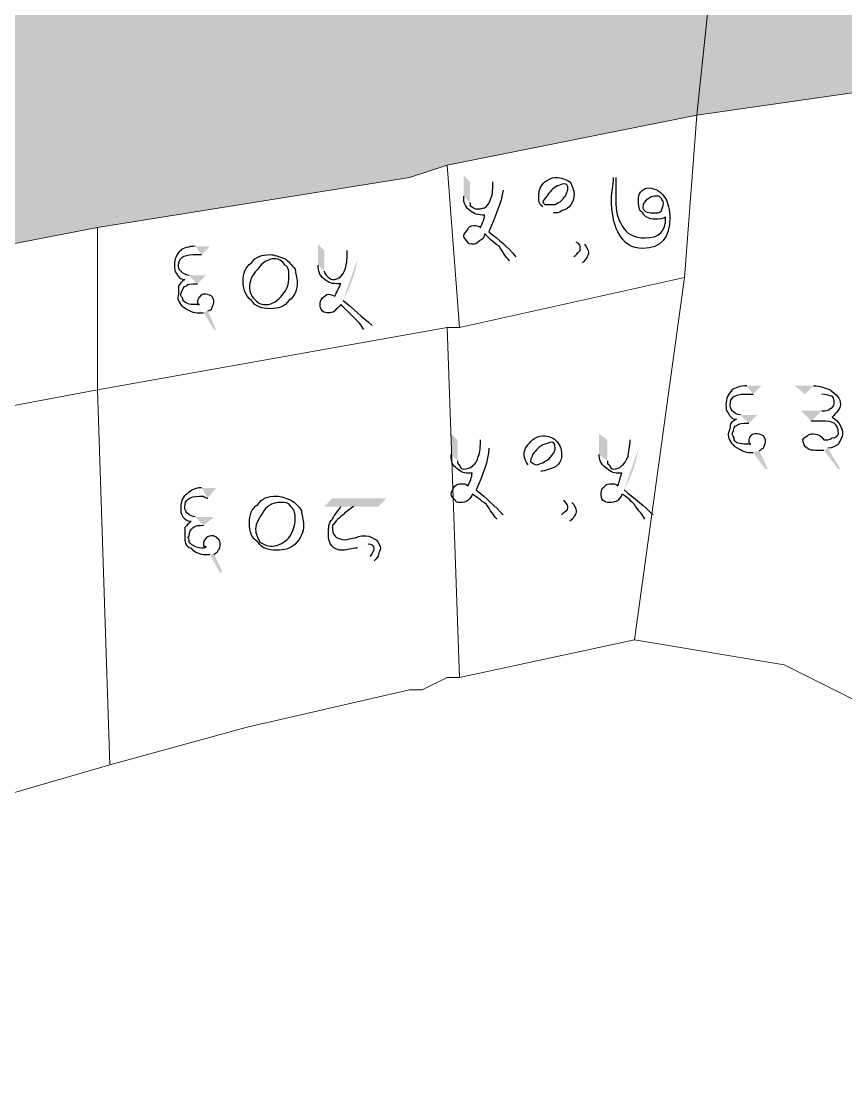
# Model space of a CAD drawing. Header units: metres. Extents: x 345912 to 349030, y 3061206 to 3061792.
# Drawn here: x 346821.61 to 346841.73, y 3061343.09 to 3061369.12 of the extents above; entities that cross this region are included whole.
import ezdxf

# ---------------------------------------------------------------- set-up
doc = ezdxf.new("R2010")
doc.units = ezdxf.units.M
doc.header["$MEASUREMENT"] = 0
doc.layers.add('PDF4_Geometry', color=7, linetype='Continuous')
doc.layers.add('PDF4_Solid Fills', color=7, linetype='Continuous')

msp = doc.modelspace()

# ---------------------------------------------------------------- hatches: boundary and pattern name
at = {"layer": 'PDF4_Solid Fills', "true_color": 0xc3c3c3, "transparency": 33554531}
h = msp.add_hatch(color=9, dxfattribs=at)
h.paths.add_polyline_path([(346861.86867, 3061355.56042), (346855.77267, 3061355.25562), (346854.85827, 3061364.39962), (346853.94387, 3061369.58122), (346859.73507, 3061370.80042), (346860.03987, 3061370.80042), (346860.95427, 3061365.61882), (346861.25907, 3061361.65642)], flags=0)
h.paths.add_polyline_path([(346864.00227, 3061332.39562), (346857.60147, 3061332.09083), (346856.68707, 3061342.14922), (346863.08787, 3061342.14922)], flags=0)
h.paths.add_polyline_path([(346838.09427, 3061366.83802), (346831.99827, 3061365.61882), (346831.08387, 3061365.31402), (346823.46387, 3061364.09482), (346814.01507, 3061362.26602), (346813.71028, 3061362.26602), (346791.45988, 3061357.99882), (346792.37427, 3061364.09482), (346811.27187, 3061367.75243), (346820.72067, 3061369.27642), (346829.55987, 3061371.10522), (346838.70387, 3061372.62922)], flags=0)
h.paths.add_polyline_path([(346867.65987, 3061372.32442), (346864.30707, 3061371.71482), (346864.30707, 3061372.01962), (346864.00227, 3061374.76282), (346867.35507, 3061375.37243)], flags=0)
h.paths.add_polyline_path([(346853.94387, 3061369.58122), (346845.71427, 3061368.05722), (346845.40947, 3061368.05722), (346845.10467, 3061368.05722), (346844.49507, 3061367.75243), (346838.09427, 3061366.83802), (346838.70387, 3061372.62922), (346849.06707, 3061374.76282), (346849.37187, 3061374.76282), (346849.67667, 3061375.06762), (346849.98147, 3061375.06762), (346850.28627, 3061375.06762), (346852.72467, 3061375.67722)], flags=0)
h.paths.add_polyline_path([(346859.73507, 3061370.80042), (346853.94387, 3061369.58122), (346852.72467, 3061375.67722), (346856.99187, 3061376.59162), (346858.82067, 3061376.89642), (346859.43027, 3061371.10522)], flags=0)
h.paths.add_polyline_path([(346864.00227, 3061374.76282), (346864.30707, 3061372.01962), (346864.30707, 3061371.71482), (346859.73507, 3061370.80042), (346859.43027, 3061371.10522), (346858.82067, 3061376.89642), (346860.95427, 3061377.20123), (346863.69747, 3061377.50603), (346863.69747, 3061376.89642)], flags=0)
h.paths.add_polyline_path([(346867.35507, 3061375.37243), (346864.00227, 3061374.76282), (346863.69747, 3061376.89642), (346863.69747, 3061377.50603), (346867.05027, 3061378.11562)], flags=0)
h.paths.add_polyline_path([(346956.05188, 3061317.15562), (346955.13748, 3061318.37482), (346952.39427, 3061320.81322), (346949.95587, 3061321.11802), (346943.85987, 3061323.25162), (346934.71587, 3061325.99482), (346928.01028, 3061327.51882), (346922.82867, 3061327.51882), (346919.78067, 3061327.21402), (346917.64707, 3061326.29962), (346909.41747, 3061322.03243), (346903.32147, 3061317.76522), (346901.18787, 3061317.15562), (346787.49747, 3061317.15562), (346787.19267, 3061318.37482), (346787.19267, 3061320.50842), (346788.10707, 3061333.91962), (346788.41187, 3061335.74842), (346788.41187, 3061342.14922), (346788.71668, 3061350.37882), (346789.63107, 3061357.08442), (346790.54547, 3061360.74202), (346790.54547, 3061366.22842), (346791.45988, 3061369.58122), (346794.50787, 3061379.03002), (346793.89827, 3061382.07802), (346793.59348, 3061382.99243), (346790.54547, 3061391.83162), (346787.19267, 3061402.80443), (346782.92547, 3061416.52042), (346782.92547, 3061419.87322), (346782.92547, 3061427.18843), (346780.18227, 3061437.55162), (346778.04867, 3061448.82923), (346775.30547, 3061457.36363), (346773.78147, 3061460.41162), (346770.73347, 3061464.06923), (346767.07587, 3061467.72682), (346763.11347, 3061473.51802), (346756.40787, 3061482.66203), (346754.88388, 3061486.31962), (346748.78787, 3061488.45322), (346744.82547, 3061489.36763), (346745.73987, 3061490.58682), (346754.57907, 3061487.84363), (346755.18867, 3061488.75802), (346754.57907, 3061494.24442), (346751.22627, 3061506.13162), (346747.56867, 3061512.83722), (346749.39748, 3061514.05643), (346753.35987, 3061506.43643), (346754.57907, 3061501.86442), (346756.71267, 3061492.72042), (346757.32227, 3061484.79563), (346760.37028, 3061481.13802), (346761.89427, 3061478.39483), (346767.07587, 3061470.77483), (346772.56227, 3061464.37402), (346775.00067, 3061461.02123), (346778.04867, 3061454.62042), (346780.18227, 3061447.00042), (346780.79187, 3061442.42843), (346784.44948, 3061428.10282), (346785.05907, 3061419.87322), (346785.36387, 3061417.13002), (346789.93587, 3061400.67083), (346795.11747, 3061386.04042), (346796.03187, 3061382.07802), (346795.42227, 3061375.67722), (346792.67907, 3061367.14282), (346792.37427, 3061364.09482), (346791.45988, 3061357.99882), (346791.15507, 3061353.73162), (346790.24067, 3061345.19722), (346789.93587, 3061333.61482), (346789.93587, 3061332.70042), (346789.63107, 3061331.48123), (346789.32628, 3061325.69002), (346789.02147, 3061321.42283), (346789.32628, 3061318.98443), (346789.63107, 3061317.15562), (346895.09187, 3061317.15562), (346896.00627, 3061317.46042), (346900.57827, 3061318.67962), (346905.45507, 3061320.81322), (346908.80787, 3061323.25162), (346916.12308, 3061327.21402), (346916.73267, 3061327.51882), (346917.64707, 3061327.82362), (346920.69507, 3061328.73802), (346927.70547, 3061328.73802), (346936.23988, 3061326.90923), (346946.29828, 3061324.16603), (346948.12707, 3061323.25162), (346949.04147, 3061322.94682), (346955.13748, 3061320.50842), (346957.57587, 3061318.37482), (346957.88067, 3061318.07002), (346958.49028, 3061317.15562)], flags=0)
h.paths.add_polyline_path([(346863.08787, 3061342.14922), (346856.68707, 3061342.14922), (346855.77267, 3061355.25562), (346861.86867, 3061355.56042), (346862.17347, 3061353.73162), (346862.78307, 3061343.97802)], flags=0)
h = msp.add_hatch(color=9, dxfattribs=at)
h.paths.add_polyline_path([(346861.86867, 3061355.56042), (346855.77267, 3061355.25562), (346854.85827, 3061364.39962), (346853.94387, 3061369.58122), (346859.73507, 3061370.80042), (346860.03987, 3061370.80042), (346860.95427, 3061365.61882), (346861.25907, 3061361.65642)], flags=0)
h.paths.add_polyline_path([(346864.00227, 3061332.39562), (346857.60147, 3061332.09083), (346856.68707, 3061342.14922), (346863.08787, 3061342.14922)], flags=0)
h.paths.add_polyline_path([(346838.09427, 3061366.83802), (346831.99827, 3061365.61882), (346831.08387, 3061365.31402), (346823.46387, 3061364.09482), (346814.01507, 3061362.26602), (346813.71028, 3061362.26602), (346791.45988, 3061357.99882), (346792.37427, 3061364.09482), (346811.27187, 3061367.75243), (346820.72067, 3061369.27642), (346829.55987, 3061371.10522), (346838.70387, 3061372.62922)], flags=0)
h.paths.add_polyline_path([(346867.65987, 3061372.32442), (346864.30707, 3061371.71482), (346864.30707, 3061372.01962), (346864.00227, 3061374.76282), (346867.35507, 3061375.37243)], flags=0)
h.paths.add_polyline_path([(346853.94387, 3061369.58122), (346845.71427, 3061368.05722), (346845.40947, 3061368.05722), (346845.10467, 3061368.05722), (346844.49507, 3061367.75243), (346838.09427, 3061366.83802), (346838.70387, 3061372.62922), (346849.06707, 3061374.76282), (346849.37187, 3061374.76282), (346849.67667, 3061375.06762), (346849.98147, 3061375.06762), (346850.28627, 3061375.06762), (346852.72467, 3061375.67722)], flags=0)
h.paths.add_polyline_path([(346859.73507, 3061370.80042), (346853.94387, 3061369.58122), (346852.72467, 3061375.67722), (346856.99187, 3061376.59162), (346858.82067, 3061376.89642), (346859.43027, 3061371.10522)], flags=0)
h.paths.add_polyline_path([(346864.00227, 3061374.76282), (346864.30707, 3061372.01962), (346864.30707, 3061371.71482), (346859.73507, 3061370.80042), (346859.43027, 3061371.10522), (346858.82067, 3061376.89642), (346860.95427, 3061377.20123), (346863.69747, 3061377.50603), (346863.69747, 3061376.89642)], flags=0)
h.paths.add_polyline_path([(346867.35507, 3061375.37243), (346864.00227, 3061374.76282), (346863.69747, 3061376.89642), (346863.69747, 3061377.50603), (346867.05027, 3061378.11562)], flags=0)
h.paths.add_polyline_path([(346956.05188, 3061317.15562), (346955.13748, 3061318.37482), (346952.39427, 3061320.81322), (346949.95587, 3061321.11802), (346943.85987, 3061323.25162), (346934.71587, 3061325.99482), (346928.01028, 3061327.51882), (346922.82867, 3061327.51882), (346919.78067, 3061327.21402), (346917.64707, 3061326.29962), (346909.41747, 3061322.03243), (346903.32147, 3061317.76522), (346901.18787, 3061317.15562), (346787.49747, 3061317.15562), (346787.19267, 3061318.37482), (346787.19267, 3061320.50842), (346788.10707, 3061333.91962), (346788.41187, 3061335.74842), (346788.41187, 3061342.14922), (346788.71668, 3061350.37882), (346789.63107, 3061357.08442), (346790.54547, 3061360.74202), (346790.54547, 3061366.22842), (346791.45988, 3061369.58122), (346794.50787, 3061379.03002), (346793.89827, 3061382.07802), (346793.59348, 3061382.99243), (346790.54547, 3061391.83162), (346787.19267, 3061402.80443), (346782.92547, 3061416.52042), (346782.92547, 3061419.87322), (346782.92547, 3061427.18843), (346780.18227, 3061437.55162), (346778.04867, 3061448.82923), (346775.30547, 3061457.36363), (346773.78147, 3061460.41162), (346770.73347, 3061464.06923), (346767.07587, 3061467.72682), (346763.11347, 3061473.51802), (346756.40787, 3061482.66203), (346754.88388, 3061486.31962), (346748.78787, 3061488.45322), (346744.82547, 3061489.36763), (346745.73987, 3061490.58682), (346754.57907, 3061487.84363), (346755.18867, 3061488.75802), (346754.57907, 3061494.24442), (346751.22627, 3061506.13162), (346747.56867, 3061512.83722), (346749.39748, 3061514.05643), (346753.35987, 3061506.43643), (346754.57907, 3061501.86442), (346756.71267, 3061492.72042), (346757.32227, 3061484.79563), (346760.37028, 3061481.13802), (346761.89427, 3061478.39483), (346767.07587, 3061470.77483), (346772.56227, 3061464.37402), (346775.00067, 3061461.02123), (346778.04867, 3061454.62042), (346780.18227, 3061447.00042), (346780.79187, 3061442.42843), (346784.44948, 3061428.10282), (346785.05907, 3061419.87322), (346785.36387, 3061417.13002), (346789.93587, 3061400.67083), (346795.11747, 3061386.04042), (346796.03187, 3061382.07802), (346795.42227, 3061375.67722), (346792.67907, 3061367.14282), (346792.37427, 3061364.09482), (346791.45988, 3061357.99882), (346791.15507, 3061353.73162), (346790.24067, 3061345.19722), (346789.93587, 3061333.61482), (346789.93587, 3061332.70042), (346789.63107, 3061331.48123), (346789.32628, 3061325.69002), (346789.02147, 3061321.42283), (346789.32628, 3061318.98443), (346789.63107, 3061317.15562), (346895.09187, 3061317.15562), (346896.00627, 3061317.46042), (346900.57827, 3061318.67962), (346905.45507, 3061320.81322), (346908.80787, 3061323.25162), (346916.12308, 3061327.21402), (346916.73267, 3061327.51882), (346917.64707, 3061327.82362), (346920.69507, 3061328.73802), (346927.70547, 3061328.73802), (346936.23988, 3061326.90923), (346946.29828, 3061324.16603), (346948.12707, 3061323.25162), (346949.04147, 3061322.94682), (346955.13748, 3061320.50842), (346957.57587, 3061318.37482), (346957.88067, 3061318.07002), (346958.49028, 3061317.15562)], flags=0)
h.paths.add_polyline_path([(346863.08787, 3061342.14922), (346856.68707, 3061342.14922), (346855.77267, 3061355.25562), (346861.86867, 3061355.56042), (346862.17347, 3061353.73162), (346862.78307, 3061343.97802)], flags=0)
at = {"layer": 'PDF4_Solid Fills', "transparency": 33554559}
h = msp.add_hatch(color=256, dxfattribs=at)
h.paths.add_polyline_path([(346833.11587, 3061365.21243), (346833.36987, 3061365.00923)], flags=0)
h.paths.add_polyline_path([(346833.67467, 3061363.38363), (346833.52227, 3061363.28203)], flags=0)
h.paths.add_polyline_path([(346832.40467, 3061364.85683), (346832.40467, 3061365.36483), (346832.55707, 3061365.21243), (346832.55707, 3061364.70443)], flags=0)
h.paths.add_polyline_path([(346834.58907, 3061364.45043), (346835.35107, 3061363.68843)], flags=0)
h.paths.add_polyline_path([(346835.30027, 3061363.23123), (346835.09707, 3061363.38363)], flags=0)
h.paths.add_polyline_path([(346835.14787, 3061363.73923), (346834.33507, 3061364.60283)], flags=0)
h.paths.add_polyline_path([(346836.06227, 3061365.31403), (346836.11307, 3061365.31403)], flags=0)
h.paths.add_polyline_path([(346837.33227, 3061364.34883), (346837.33227, 3061364.34883)], flags=0)
h = msp.add_hatch(color=256, dxfattribs=at)
h.paths.add_polyline_path([(346826.00388, 3061363.43444), (346826.20708, 3061363.63764), (346825.85148, 3061363.63764)], flags=0)
h.paths.add_polyline_path([(346826.05468, 3061362.01204), (346826.30868, 3061361.60564), (346826.35948, 3061361.60564), (346826.15628, 3061362.06284)], flags=0)
h.paths.add_polyline_path([(346825.90228, 3061362.72324), (346826.10548, 3061362.92644), (346825.69908, 3061362.92644)], flags=0)
h.paths.add_polyline_path([(346829.55988, 3061363.53604), (346829.81388, 3061363.33284)], flags=0)
h.paths.add_polyline_path([(346829.45828, 3061362.31684, 0.08894398), (346829.81388, 3061363.33284)], flags=0)
h.paths.add_polyline_path([(346830.16948, 3061361.70724), (346829.96628, 3061361.60564)], flags=0)
h.paths.add_polyline_path([(346828.84868, 3061363.18044), (346828.84868, 3061363.68844), (346829.00108, 3061363.53604), (346829.00108, 3061363.02804)], flags=0)
h = msp.add_hatch(color=256, dxfattribs=at)
h.paths.add_polyline_path([(346839.46587, 3061360.03083), (346839.66907, 3061360.23403), (346839.31347, 3061360.23403)], flags=0)
h.paths.add_polyline_path([(346839.46587, 3061358.60843), (346839.77067, 3061358.20203), (346839.82147, 3061358.20203), (346839.61827, 3061358.65923)], flags=0)
h.paths.add_polyline_path([(346839.36427, 3061359.31963), (346839.56747, 3061359.52283), (346839.16107, 3061359.52283)], flags=0)
h.paths.add_polyline_path([(346840.73587, 3061360.03083), (346840.48187, 3061360.23403), (346840.93907, 3061360.23403)], flags=0)
h.paths.add_polyline_path([(346841.29467, 3061358.71003), (346841.59947, 3061358.20203), (346841.54867, 3061358.20203), (346841.19307, 3061358.65923)], flags=0)
h.paths.add_polyline_path([(346840.88827, 3061359.37043), (346840.63427, 3061359.62443), (346841.14227, 3061359.62443)], flags=0)
h.paths.add_polyline_path([(346843.02187, 3061360.13243), (346843.27587, 3061359.92923)], flags=0)
h.paths.add_polyline_path([(346842.92027, 3061358.91323, 0.08894398), (346843.27587, 3061359.92923)], flags=0)
h.paths.add_polyline_path([(346843.58067, 3061358.30363), (346843.42827, 3061358.20203)], flags=0)
h.paths.add_polyline_path([(346842.31067, 3061359.77683), (346842.31067, 3061360.28483), (346842.46307, 3061360.13243), (346842.46307, 3061359.62443)], flags=0)
h = msp.add_hatch(color=256, dxfattribs=at)
h.paths.add_polyline_path([(346832.81108, 3061358.91322), (346833.01428, 3061358.71002)], flags=0)
h.paths.add_polyline_path([(346833.36988, 3061357.08442), (346833.21748, 3061356.98282)], flags=0)
h.paths.add_polyline_path([(346832.09988, 3061358.55762), (346832.09988, 3061359.06562), (346832.25228, 3061358.91322), (346832.25228, 3061358.40522)], flags=0)
h.paths.add_polyline_path([(346834.28428, 3061358.15122), (346835.04628, 3061357.38922)], flags=0)
h.paths.add_polyline_path([(346834.99548, 3061356.93202), (346834.79228, 3061357.08442)], flags=0)
h.paths.add_polyline_path([(346834.84308, 3061357.44002), (346833.97948, 3061358.30362)], flags=0)
h.paths.add_polyline_path([(346836.46868, 3061358.91322), (346836.67188, 3061358.71002)], flags=0)
h.paths.add_polyline_path([(346836.31628, 3061357.69402, 0.08894398), (346836.67188, 3061358.71002)], flags=0)
h.paths.add_polyline_path([(346837.02748, 3061357.08442), (346836.82428, 3061356.98282)], flags=0)
h.paths.add_polyline_path([(346835.70668, 3061358.55762), (346835.70668, 3061359.06562), (346835.90988, 3061358.91322), (346835.90988, 3061358.40522)], flags=0)
h = msp.add_hatch(color=256, dxfattribs=at)
h.paths.add_polyline_path([(346826.15628, 3061357.49083), (346826.35948, 3061357.74483), (346826.00388, 3061357.74483)], flags=0)
h.paths.add_polyline_path([(346826.20708, 3061356.11923), (346826.46108, 3061355.66203), (346826.51188, 3061355.71283), (346826.30868, 3061356.11923)], flags=0)
h.paths.add_polyline_path([(346826.05468, 3061356.83043), (346826.30868, 3061357.03363), (346825.85148, 3061357.03363)], flags=0)
h.paths.add_polyline_path([(346829.40748, 3061357.28763), (346829.00108, 3061357.28763), (346829.20428, 3061357.49083), (346830.52508, 3061357.49083), (346830.32188, 3061357.28763), (346829.71228, 3061357.28763)], flags=0)
h.paths.add_polyline_path([(346830.22028, 3061355.96683), (346830.11868, 3061356.06843)], flags=0)
h.paths.add_polyline_path([(346829.81388, 3061356.27163, 0.0320526), (346830.06788, 3061356.37323)], flags=0)

# ---------------------------------------------------------------- linework, layer by layer
at = {"layer": 'PDF4_Geometry', "lineweight": 9}
for points in [[(346853.94387, 3061369.58122), (346845.71427, 3061368.05722), (346845.40947, 3061368.05722), (346845.10467, 3061368.05722), (346844.49507, 3061367.75243), (346838.09427, 3061366.83802), (346838.70387, 3061372.62922), (346849.06707, 3061374.76282), (346849.37187, 3061374.76282), (346849.67667, 3061375.06762), (346849.98147, 3061375.06762), (346850.28627, 3061375.06762), (346852.72467, 3061375.67722)], [(346853.94387, 3061369.58122), (346845.71427, 3061368.05722), (346845.40947, 3061368.05722), (346845.10467, 3061368.05722), (346844.49507, 3061367.75243), (346838.09427, 3061366.83802), (346838.70387, 3061372.62922), (346849.06707, 3061374.76282), (346849.37187, 3061374.76282), (346849.67667, 3061375.06762), (346849.98147, 3061375.06762), (346850.28627, 3061375.06762), (346852.72467, 3061375.67722)], [(346838.09427, 3061366.83802), (346831.99827, 3061365.61882), (346831.08387, 3061365.31402), (346823.46387, 3061364.09482), (346814.01507, 3061362.26602), (346813.71028, 3061362.26602), (346791.45988, 3061357.99882), (346792.37427, 3061364.09482), (346811.27187, 3061367.75243), (346820.72067, 3061369.27642), (346829.55987, 3061371.10522), (346838.70387, 3061372.62922)], [(346838.09427, 3061366.83802), (346831.99827, 3061365.61882), (346831.08387, 3061365.31402), (346823.46387, 3061364.09482), (346814.01507, 3061362.26602), (346813.71028, 3061362.26602), (346791.45988, 3061357.99882), (346792.37427, 3061364.09482), (346811.27187, 3061367.75243), (346820.72067, 3061369.27642), (346829.55987, 3061371.10522), (346838.70387, 3061372.62922)], [(346845.40947, 3061349.46444), (346844.49507, 3061349.46444), (346845.10468, 3061350.68363), (346845.10468, 3061350.98844), (346840.22787, 3061353.42683), (346836.57028, 3061354.03643), (346837.78947, 3061362.87564), (346838.09427, 3061366.83803), (346844.49507, 3061367.75243), (346845.10468, 3061368.05724), (346845.40947, 3061355.56042)], [(346845.40947, 3061349.46444), (346844.49507, 3061349.46444), (346845.10468, 3061350.68363), (346845.10468, 3061350.98844), (346840.22787, 3061353.42683), (346836.57028, 3061354.03643), (346837.78947, 3061362.87564), (346838.09427, 3061366.83803), (346844.49507, 3061367.75243), (346845.10468, 3061368.05724), (346845.40947, 3061355.56042)], [(346837.78947, 3061362.87564), (346832.30308, 3061361.65643), (346831.99828, 3061365.61884), (346838.09427, 3061366.83803)], [(346837.78947, 3061362.87564), (346832.30308, 3061361.65643), (346831.99828, 3061365.61884), (346838.09427, 3061366.83803)], [(346832.30308, 3061361.65643), (346831.99828, 3061361.65643), (346823.46388, 3061360.13243), (346823.46388, 3061363.18042), (346823.46388, 3061364.09483), (346831.08388, 3061365.31403), (346831.99828, 3061365.61884)], [(346832.30308, 3061361.65643), (346831.99828, 3061361.65643), (346823.46388, 3061360.13243), (346823.46388, 3061363.18042), (346823.46388, 3061364.09483), (346831.08388, 3061365.31403), (346831.99828, 3061365.61884)], [(346823.46388, 3061363.18042), (346823.46388, 3061360.13243), (346813.71028, 3061358.30363), (346813.71028, 3061362.26602), (346814.01507, 3061362.26602), (346823.46388, 3061364.09483)], [(346823.46388, 3061363.18042), (346823.46388, 3061360.13243), (346813.71028, 3061358.30363), (346813.71028, 3061362.26602), (346814.01507, 3061362.26602), (346823.46388, 3061364.09483)], [(346836.57028, 3061354.03643), (346832.30308, 3061353.12203), (346831.99828, 3061361.65643), (346832.30308, 3061361.65643), (346837.78947, 3061362.87564)], [(346836.57028, 3061354.03643), (346832.30308, 3061353.12203), (346831.99828, 3061361.65643), (346832.30308, 3061361.65643), (346837.78947, 3061362.87564)], [(346832.30308, 3061353.12203), (346831.99828, 3061353.12203), (346831.38867, 3061352.81724), (346831.08388, 3061352.81724), (346827.12147, 3061351.90284), (346823.76867, 3061350.98844), (346823.46388, 3061360.13243), (346831.99828, 3061361.65643)], [(346832.30308, 3061353.12203), (346831.99828, 3061353.12203), (346831.38867, 3061352.81724), (346831.08388, 3061352.81724), (346827.12147, 3061351.90284), (346823.76867, 3061350.98844), (346823.46388, 3061360.13243), (346831.99828, 3061361.65643)], [(346823.76867, 3061350.98844), (346814.31988, 3061348.24523), (346814.01507, 3061348.24523), (346813.71028, 3061358.30363), (346823.46388, 3061360.13243)], [(346823.76867, 3061350.98844), (346814.31988, 3061348.24523), (346814.01507, 3061348.24523), (346813.71028, 3061358.30363), (346823.46388, 3061360.13243)], [(346844.49507, 3061349.46444), (346844.19028, 3061348.55004), (346844.49507, 3061343.97803), (346843.88548, 3061342.45403), (346834.13188, 3061340.93004), (346834.13188, 3061341.23483), (346789.93587, 3061333.61483), (346790.24068, 3061345.19724), (346800.60388, 3061346.11164), (346806.69988, 3061347.02602), (346811.27188, 3061347.63564), (346814.01507, 3061348.24523), (346814.31988, 3061348.24523), (346823.76867, 3061350.98844), (346827.12147, 3061351.90284), (346831.08388, 3061352.81724), (346831.38867, 3061352.81724), (346831.99828, 3061353.12203), (346832.30308, 3061353.12203), (346836.57028, 3061354.03643), (346840.22787, 3061353.42683), (346845.10468, 3061350.98844), (346845.10468, 3061350.68363)], [(346844.49507, 3061349.46444), (346844.19028, 3061348.55004), (346844.49507, 3061343.97803), (346843.88548, 3061342.45403), (346834.13188, 3061340.93004), (346834.13188, 3061341.23483), (346789.93587, 3061333.61483), (346790.24068, 3061345.19724), (346800.60388, 3061346.11164), (346806.69988, 3061347.02602), (346811.27188, 3061347.63564), (346814.01507, 3061348.24523), (346814.31988, 3061348.24523), (346823.76867, 3061350.98844), (346827.12147, 3061351.90284), (346831.08388, 3061352.81724), (346831.38867, 3061352.81724), (346831.99828, 3061353.12203), (346832.30308, 3061353.12203), (346836.57028, 3061354.03643), (346840.22787, 3061353.42683), (346845.10468, 3061350.98844), (346845.10468, 3061350.68363)]]:
    msp.add_lwpolyline(points, close=True, dxfattribs=at)
at = {"layer": 'PDF4_Geometry', "lineweight": 25}
for points in [[(346833.06507, 3061364.80603), (346833.11587, 3061364.90763), (346833.11587, 3061365.06003), (346833.11587, 3061365.21243)], [(346834.23347, 3061364.85683), (346834.23347, 3061365.00923), (346834.28427, 3061365.11083), (346834.38587, 3061365.21243)], [(346834.38587, 3061365.21243), (346834.48747, 3061365.26323), (346834.53827, 3061365.31403), (346834.63987, 3061365.31403)], [(346834.69067, 3061365.11083), (346834.58907, 3061365.06003), (346834.48747, 3061364.95843), (346834.43667, 3061364.85683)], [(346834.63987, 3061365.31403), (346834.79227, 3061365.31403), (346834.89387, 3061365.26323), (346834.99547, 3061365.21243)], [(346834.84307, 3061365.16163), (346834.79227, 3061365.16163), (346834.74147, 3061365.11083), (346834.69067, 3061365.11083)], [(346834.79227, 3061364.75523), (346834.89387, 3061364.85683), (346834.94467, 3061364.95843), (346834.94467, 3061365.06003)], [(346834.94467, 3061365.06003), (346834.94467, 3061365.11083), (346834.94467, 3061365.16163), (346834.84307, 3061365.16163)], [(346834.99547, 3061365.21243), (346835.04627, 3061365.11083), (346835.09707, 3061365.00923), (346835.09707, 3061364.90763)], [(346836.01147, 3061364.80603), (346836.01147, 3061364.95843), (346836.06227, 3061365.11083), (346836.06227, 3061365.31403)], [(346836.11307, 3061365.31403), (346836.11307, 3061365.26323), (346836.11307, 3061365.16163), (346836.11307, 3061365.06003)], [(346836.11307, 3061365.06003), (346836.11307, 3061364.90763), (346836.11307, 3061364.85683), (346836.11307, 3061364.75523)], [(346836.72267, 3061364.95843), (346836.77347, 3061365.00923), (346836.82427, 3061365.06003), (346836.92587, 3061365.06003)], [(346836.92587, 3061365.06003), (346837.07827, 3061365.06003), (346837.23067, 3061364.95843), (346837.33227, 3061364.80603)], [(346832.50627, 3061364.55203), (346832.40467, 3061364.65363), (346832.40467, 3061364.75523), (346832.40467, 3061364.85683)], [(346832.76027, 3061364.55203), (346832.91267, 3061364.55203), (346833.01427, 3061364.60283), (346833.06507, 3061364.80603)], [(346833.36987, 3061365.00923), (346833.31907, 3061364.70443), (346833.16667, 3061364.34883), (346833.01427, 3061363.99323)], [(346834.33507, 3061364.60283), (346834.23347, 3061364.65363), (346834.23347, 3061364.75523), (346834.23347, 3061364.85683)], [(346834.43667, 3061364.85683), (346834.38587, 3061364.80603), (346834.33507, 3061364.75523), (346834.33507, 3061364.70443)], [(346835.09707, 3061364.90763), (346835.09707, 3061364.70443), (346834.99547, 3061364.55203), (346834.79227, 3061364.50123)], [(346836.16387, 3061363.99323), (346836.06227, 3061364.19643), (346836.01147, 3061364.45043), (346836.01147, 3061364.80603)], [(346836.67187, 3061364.75523), (346836.67187, 3061364.85683), (346836.67187, 3061364.90763), (346836.72267, 3061364.95843)], [(346836.92587, 3061364.80603), (346836.82427, 3061364.75523), (346836.77347, 3061364.65363), (346836.77347, 3061364.60283)], [(346837.12907, 3061364.85683), (346837.02747, 3061364.85683), (346836.97667, 3061364.85683), (346836.92587, 3061364.80603)], [(346837.23067, 3061364.80603), (346837.17987, 3061364.85683), (346837.17987, 3061364.85683), (346837.12907, 3061364.85683)], [(346837.28147, 3061364.70443), (346837.28147, 3061364.75523), (346837.23067, 3061364.75523), (346837.23067, 3061364.80603)], [(346837.33227, 3061364.80603), (346837.38307, 3061364.70443), (346837.43387, 3061364.50123), (346837.43387, 3061364.34883)], [(346832.86187, 3061364.39963), (346832.70947, 3061364.39963), (346832.60787, 3061364.45043), (346832.50627, 3061364.55203)], [(346832.55707, 3061364.70443), (346832.55707, 3061364.65363), (346832.55707, 3061364.60283), (346832.60787, 3061364.60283)], [(346832.60787, 3061364.60283), (346832.65867, 3061364.55203), (346832.65867, 3061364.55203), (346832.76027, 3061364.55203)], [(346834.33507, 3061364.70443), (346834.33507, 3061364.70443), (346834.38587, 3061364.65363), (346834.38587, 3061364.65363)], [(346834.38587, 3061364.65363), (346834.38587, 3061364.65363), (346834.43667, 3061364.65363), (346834.48747, 3061364.65363)], [(346834.48747, 3061364.65363), (346834.53827, 3061364.65363), (346834.58907, 3061364.65363), (346834.63987, 3061364.65363)], [(346834.63987, 3061364.65363), (346834.69067, 3061364.70443), (346834.74147, 3061364.70443), (346834.79227, 3061364.75523)], [(346836.11307, 3061364.75523), (346836.11307, 3061364.50123), (346836.16387, 3061364.29803), (346836.26547, 3061364.14563)], [(346836.77347, 3061364.45043), (346836.67187, 3061364.50123), (346836.67187, 3061364.65363), (346836.67187, 3061364.75523)], [(346836.77347, 3061364.60283), (346836.77347, 3061364.50123), (346836.87507, 3061364.45043), (346837.02747, 3061364.45043)], [(346837.23067, 3061364.50123), (346837.23067, 3061364.55203), (346837.28147, 3061364.60283), (346837.28147, 3061364.70443)], [(346832.81107, 3061364.09483), (346832.86187, 3061364.19643), (346832.91267, 3061364.29803), (346832.91267, 3061364.39963)], [(346832.91267, 3061364.39963), (346832.91267, 3061364.39963), (346832.86187, 3061364.39963), (346832.86187, 3061364.39963)], [(346834.79227, 3061364.50123), (346834.74147, 3061364.45043), (346834.63987, 3061364.45043), (346834.58907, 3061364.45043)], [(346837.07827, 3061364.29803), (346836.92587, 3061364.29803), (346836.82427, 3061364.34883), (346836.77347, 3061364.45043)], [(346837.43387, 3061364.34883), (346837.43387, 3061363.84083), (346837.23067, 3061363.58683), (346836.77347, 3061363.58683)], [(346836.82427, 3061363.84083), (346837.17987, 3061363.84083), (346837.33227, 3061363.99323), (346837.33227, 3061364.34883)], [(346837.02747, 3061364.45043), (346837.12907, 3061364.45043), (346837.17987, 3061364.45043), (346837.23067, 3061364.50123)], [(346837.33227, 3061364.34883), (346837.28147, 3061364.29803), (346837.17987, 3061364.29803), (346837.07827, 3061364.29803)], [(346832.40467, 3061363.89163), (346832.40467, 3061363.94243), (346832.45547, 3061363.99323), (346832.50627, 3061364.04403)], [(346832.50627, 3061364.04403), (346832.50627, 3061364.09483), (346832.55707, 3061364.14563), (346832.65867, 3061364.14563)], [(346832.65867, 3061364.14563), (346832.70947, 3061364.14563), (346832.76027, 3061364.14563), (346832.81107, 3061364.09483)], [(346836.26547, 3061364.14563), (346836.36707, 3061363.94243), (346836.57027, 3061363.84083), (346836.82427, 3061363.84083)], [(346832.50627, 3061363.73923), (346832.45547, 3061363.79003), (346832.40467, 3061363.84083), (346832.40467, 3061363.89163)], [(346832.81107, 3061363.79003), (346832.76027, 3061363.73923), (346832.70947, 3061363.68843), (346832.65867, 3061363.68843)], [(346832.91267, 3061363.94243), (346832.91267, 3061363.84083), (346832.86187, 3061363.79003), (346832.81107, 3061363.79003)], [(346833.26827, 3061363.63763), (346833.11587, 3061363.73923), (346833.01427, 3061363.84083), (346832.91267, 3061363.94243)], [(346833.01427, 3061363.99323), (346833.26827, 3061363.79003), (346833.47147, 3061363.63763), (346833.67467, 3061363.38363)], [(346836.77347, 3061363.58683), (346836.51947, 3061363.58683), (346836.31627, 3061363.68843), (346836.16387, 3061363.99323)], [(346825.49588, 3061363.53604), (346825.39428, 3061363.43444), (346825.34348, 3061363.33284), (346825.34348, 3061363.18044)], [(346825.85148, 3061363.63764), (346825.69908, 3061363.63764), (346825.54668, 3061363.58684), (346825.49588, 3061363.53604)], [(346829.50908, 3061363.07884), (346829.55988, 3061363.23124), (346829.55988, 3061363.38364), (346829.55988, 3061363.53604)], [(346832.65867, 3061363.68843), (346832.55707, 3061363.68843), (346832.50627, 3061363.68843), (346832.50627, 3061363.73923)], [(346833.52227, 3061363.28203), (346833.42067, 3061363.38363), (346833.36987, 3061363.48523), (346833.26827, 3061363.63763)], [(346835.24947, 3061363.58683), (346835.24947, 3061363.63763), (346835.24947, 3061363.68843), (346835.14787, 3061363.73923)], [(346835.19867, 3061363.48523), (346835.24947, 3061363.53603), (346835.24947, 3061363.53603), (346835.24947, 3061363.58683)], [(346835.35107, 3061363.68843), (346835.40187, 3061363.63763), (346835.45267, 3061363.53603), (346835.45267, 3061363.48523)], [(346825.44508, 3061363.18044), (346825.44508, 3061363.33284), (346825.54668, 3061363.43444), (346825.80068, 3061363.43444)], [(346825.80068, 3061363.43444), (346825.80068, 3061363.43444), (346825.85148, 3061363.43444), (346825.90228, 3061363.43444)], [(346825.90228, 3061363.43444), (346825.95308, 3061363.43444), (346826.00388, 3061363.43444), (346826.00388, 3061363.43444)], [(346827.22308, 3061363.23124), (346827.32468, 3061363.38364), (346827.47708, 3061363.43444), (346827.68028, 3061363.43444)], [(346827.78188, 3061363.33284), (346827.62948, 3061363.33284), (346827.47708, 3061363.23124), (346827.37548, 3061363.07884)], [(346827.68028, 3061363.43444), (346827.78188, 3061363.43444), (346827.88348, 3061363.38364), (346828.03588, 3061363.33284)], [(346828.03588, 3061363.18044), (346827.98508, 3061363.28204), (346827.88348, 3061363.33284), (346827.78188, 3061363.33284)], [(346828.03588, 3061363.33284), (346828.13748, 3061363.28204), (346828.18828, 3061363.18044), (346828.28988, 3061363.07884)], [(346835.09707, 3061363.38363), (346835.09707, 3061363.38363), (346835.14787, 3061363.43443), (346835.19867, 3061363.48523)], [(346835.45267, 3061363.48523), (346835.45267, 3061363.43443), (346835.40187, 3061363.33283), (346835.30027, 3061363.23123)], [(346825.34348, 3061363.18044), (346825.34348, 3061363.07884), (346825.34348, 3061363.02804), (346825.39428, 3061362.97724)], [(346825.39428, 3061362.97724), (346825.44508, 3061362.87564), (346825.49588, 3061362.82484), (346825.59748, 3061362.82484)], [(346825.49588, 3061363.02804), (346825.44508, 3061363.07884), (346825.44508, 3061363.12964), (346825.44508, 3061363.18044)], [(346825.69908, 3061362.92644), (346825.64828, 3061362.92644), (346825.54668, 3061362.97724), (346825.49588, 3061363.02804)], [(346827.01988, 3061362.77404), (346827.01988, 3061362.97724), (346827.07068, 3061363.12964), (346827.22308, 3061363.23124)], [(346827.37548, 3061363.07884), (346827.22308, 3061362.92644), (346827.17228, 3061362.77404), (346827.17228, 3061362.62164)], [(346828.13748, 3061362.87564), (346828.13748, 3061363.02804), (346828.13748, 3061363.12964), (346828.03588, 3061363.18044)], [(346828.28988, 3061363.07884), (346828.28988, 3061362.97724), (346828.34068, 3061362.87564), (346828.34068, 3061362.77404)], [(346828.95028, 3061362.87564), (346828.89948, 3061362.92644), (346828.84868, 3061363.02804), (346828.84868, 3061363.18044)], [(346829.00108, 3061363.02804), (346829.00108, 3061362.97724), (346829.05188, 3061362.92644), (346829.05188, 3061362.92644)], [(346829.20428, 3061362.82484), (346829.35668, 3061362.82484), (346829.45828, 3061362.92644), (346829.50908, 3061363.07884)], [(346825.59748, 3061362.82484), (346825.49588, 3061362.77404), (346825.49588, 3061362.72324), (346825.44508, 3061362.67244)], [(346825.64828, 3061362.67244), (346825.64828, 3061362.72324), (346825.74988, 3061362.72324), (346825.90228, 3061362.72324)], [(346827.22308, 3061362.31684), (346827.07068, 3061362.41844), (346827.01988, 3061362.62164), (346827.01988, 3061362.77404)], [(346827.98508, 3061362.46924), (346828.08668, 3061362.57084), (346828.13748, 3061362.72324), (346828.13748, 3061362.87564)], [(346828.34068, 3061362.77404), (346828.34068, 3061362.57084), (346828.28988, 3061362.41844), (346828.13748, 3061362.31684)], [(346829.30588, 3061362.72324), (346829.15348, 3061362.72324), (346829.05188, 3061362.77404), (346828.95028, 3061362.87564)], [(346829.05188, 3061362.92644), (346829.10268, 3061362.87564), (346829.15348, 3061362.82484), (346829.20428, 3061362.82484)], [(346829.25508, 3061362.41844), (346829.30588, 3061362.52004), (346829.35668, 3061362.62164), (346829.40748, 3061362.72324)], [(346829.40748, 3061362.72324), (346829.35668, 3061362.72324), (346829.30588, 3061362.72324), (346829.30588, 3061362.72324)], [(346825.44508, 3061362.46924), (346825.39428, 3061362.36764), (346825.44508, 3061362.26604), (346825.54668, 3061362.16444)], [(346825.44508, 3061362.67244), (346825.44508, 3061362.62164), (346825.44508, 3061362.57084), (346825.44508, 3061362.46924)], [(346825.49588, 3061362.46924), (346825.54668, 3061362.57084), (346825.54668, 3061362.67244), (346825.64828, 3061362.67244)], [(346825.54668, 3061362.36764), (346825.49588, 3061362.41844), (346825.49588, 3061362.46924), (346825.49588, 3061362.46924)], [(346826.05468, 3061362.46924), (346826.00388, 3061362.46924), (346825.95308, 3061362.41844), (346825.90228, 3061362.31684)], [(346826.30868, 3061362.26604), (346826.30868, 3061362.41844), (346826.20708, 3061362.46924), (346826.05468, 3061362.46924)], [(346827.17228, 3061362.62164), (346827.17228, 3061362.52004), (346827.22308, 3061362.41844), (346827.27388, 3061362.36764)], [(346827.57868, 3061362.21524), (346827.73108, 3061362.21524), (346827.88348, 3061362.31684), (346827.98508, 3061362.46924)], [(346828.95028, 3061362.36764), (346829.00108, 3061362.41844), (346829.05188, 3061362.46924), (346829.10268, 3061362.46924)], [(346829.10268, 3061362.46924), (346829.15348, 3061362.46924), (346829.25508, 3061362.41844), (346829.25508, 3061362.41844)], [(346825.54668, 3061362.31684), (346825.54668, 3061362.31684), (346825.54668, 3061362.31684), (346825.54668, 3061362.36764)], [(346825.90228, 3061362.21524), (346825.74988, 3061362.21524), (346825.64828, 3061362.21524), (346825.54668, 3061362.31684)], [(346825.90228, 3061362.31684), (346825.90228, 3061362.31684), (346825.90228, 3061362.31684), (346825.90228, 3061362.26604)], [(346825.90228, 3061362.26604), (346825.90228, 3061362.26604), (346825.90228, 3061362.26604), (346825.90228, 3061362.21524)], [(346825.90228, 3061362.21524), (346825.95308, 3061362.21524), (346825.95308, 3061362.21524), (346825.95308, 3061362.21524)], [(346825.95308, 3061362.21524), (346825.90228, 3061362.21524), (346825.90228, 3061362.21524), (346825.90228, 3061362.21524)], [(346826.25788, 3061362.11364), (346826.25788, 3061362.16444), (346826.30868, 3061362.21524), (346826.30868, 3061362.26604)], [(346827.68028, 3061362.11364), (346827.47708, 3061362.11364), (346827.32468, 3061362.16444), (346827.22308, 3061362.31684)], [(346827.27388, 3061362.36764), (346827.37548, 3061362.26604), (346827.42628, 3061362.21524), (346827.57868, 3061362.21524)], [(346828.13748, 3061362.31684), (346828.03588, 3061362.16444), (346827.88348, 3061362.11364), (346827.68028, 3061362.11364)], [(346828.89948, 3061362.21524), (346828.89948, 3061362.26604), (346828.89948, 3061362.31684), (346828.95028, 3061362.36764)], [(346828.95028, 3061362.06284), (346828.89948, 3061362.11364), (346828.89948, 3061362.16444), (346828.89948, 3061362.21524)], [(346829.40748, 3061362.21524), (346829.35668, 3061362.16444), (346829.30588, 3061362.11364), (346829.25508, 3061362.06284)], [(346829.71228, 3061361.91044), (346829.55988, 3061362.06284), (346829.45828, 3061362.16444), (346829.40748, 3061362.21524)], [(346829.45828, 3061362.31684), (346829.71228, 3061362.11364), (346829.91548, 3061361.91044), (346830.16948, 3061361.70724)], [(346825.54668, 3061362.16444), (346825.69908, 3061362.06284), (346825.80068, 3061362.01204), (346825.95308, 3061362.01204)], [(346825.95308, 3061362.01204), (346826.00388, 3061362.01204), (346826.00388, 3061362.01204), (346826.05468, 3061362.01204)], [(346826.15628, 3061362.06284), (346826.20708, 3061362.06284), (346826.25788, 3061362.11364), (346826.25788, 3061362.11364)], [(346829.10268, 3061362.01204), (346829.05188, 3061362.01204), (346829.00108, 3061362.01204), (346828.95028, 3061362.06284)], [(346829.25508, 3061362.06284), (346829.20428, 3061362.01204), (346829.15348, 3061362.01204), (346829.10268, 3061362.01204)], [(346829.96628, 3061361.60564), (346829.91548, 3061361.70724), (346829.81388, 3061361.80884), (346829.71228, 3061361.91044)], [(346838.95787, 3061360.13243), (346838.85627, 3061360.03083), (346838.80547, 3061359.92923), (346838.80547, 3061359.77683)], [(346839.31347, 3061360.23403), (346839.16107, 3061360.23403), (346839.00867, 3061360.18323), (346838.95787, 3061360.13243)], [(346840.93907, 3061360.23403), (346841.09147, 3061360.23403), (346841.24387, 3061360.18323), (346841.34547, 3061360.13243)], [(346841.34547, 3061360.13243), (346841.49787, 3061360.03083), (346841.59947, 3061359.92923), (346841.59947, 3061359.77683)], [(346838.90707, 3061359.77683), (346838.90707, 3061359.92923), (346839.00867, 3061360.03083), (346839.26267, 3061360.03083)], [(346839.26267, 3061360.03083), (346839.26267, 3061360.03083), (346839.31347, 3061360.03083), (346839.36427, 3061360.03083)], [(346839.36427, 3061360.03083), (346839.41507, 3061360.03083), (346839.41507, 3061360.03083), (346839.46587, 3061360.03083)], [(346841.39627, 3061359.98003), (346841.34547, 3061359.98003), (346841.24387, 3061360.03083), (346841.14227, 3061360.03083)], [(346841.44707, 3061359.82763), (346841.44707, 3061359.87843), (346841.44707, 3061359.92923), (346841.39627, 3061359.98003)], [(346838.80547, 3061359.77683), (346838.80547, 3061359.67523), (346838.80547, 3061359.62443), (346838.85627, 3061359.57363)], [(346838.95787, 3061359.62443), (346838.90707, 3061359.67523), (346838.90707, 3061359.72603), (346838.90707, 3061359.77683)], [(346839.16107, 3061359.52283), (346839.05947, 3061359.52283), (346839.00867, 3061359.57363), (346838.95787, 3061359.62443)], [(346841.14227, 3061359.62443), (346841.24387, 3061359.62443), (346841.29467, 3061359.62443), (346841.34547, 3061359.67523)], [(346841.34547, 3061359.67523), (346841.44707, 3061359.72603), (346841.44707, 3061359.77683), (346841.44707, 3061359.82763)], [(346841.59947, 3061359.77683), (346841.59947, 3061359.67523), (346841.49787, 3061359.57363), (346841.39627, 3061359.47203)], [(346838.85627, 3061359.57363), (346838.90707, 3061359.47203), (346838.95787, 3061359.42123), (346839.05947, 3061359.42123)], [(346839.05947, 3061359.42123), (346838.95787, 3061359.37043), (346838.90707, 3061359.31963), (346838.90707, 3061359.26883)], [(346841.04067, 3061359.37043), (346840.98987, 3061359.37043), (346840.93907, 3061359.37043), (346840.88827, 3061359.37043)], [(346841.14227, 3061359.37043), (346841.09147, 3061359.37043), (346841.09147, 3061359.37043), (346841.04067, 3061359.37043)], [(346841.44707, 3061359.31963), (346841.34547, 3061359.37043), (346841.29467, 3061359.37043), (346841.14227, 3061359.37043)], [(346841.39627, 3061359.47203), (346841.54867, 3061359.37043), (346841.65027, 3061359.21803), (346841.65027, 3061359.06563)], [(346838.90707, 3061359.26883), (346838.90707, 3061359.21803), (346838.90707, 3061359.16723), (346838.85627, 3061359.06563)], [(346838.95787, 3061359.06563), (346839.00867, 3061359.16723), (346839.00867, 3061359.26883), (346839.05947, 3061359.26883)], [(346839.05947, 3061359.26883), (346839.11027, 3061359.31963), (346839.21187, 3061359.31963), (346839.36427, 3061359.31963)], [(346841.54867, 3061359.06563), (346841.54867, 3061359.21803), (346841.49787, 3061359.26883), (346841.44707, 3061359.31963)], [(346832.76028, 3061358.50682), (346832.81108, 3061358.60842), (346832.81108, 3061358.76082), (346832.81108, 3061358.91322)], [(346833.87788, 3061358.55762), (346833.87788, 3061358.71002), (346833.97948, 3061358.81162), (346834.08108, 3061358.91322)], [(346834.08108, 3061358.91322), (346834.13188, 3061358.96402), (346834.23348, 3061359.01482), (346834.33508, 3061359.01482)], [(346834.38588, 3061358.81162), (346834.23348, 3061358.76082), (346834.18268, 3061358.65922), (346834.08108, 3061358.55762)], [(346834.33508, 3061359.01482), (346834.48748, 3061359.01482), (346834.58908, 3061358.96402), (346834.63988, 3061358.91322)], [(346834.53828, 3061358.86242), (346834.48748, 3061358.86242), (346834.43668, 3061358.81162), (346834.38588, 3061358.81162)], [(346834.63988, 3061358.71002), (346834.63988, 3061358.81162), (346834.58908, 3061358.86242), (346834.53828, 3061358.86242)], [(346834.63988, 3061358.91322), (346834.74148, 3061358.81162), (346834.79228, 3061358.71002), (346834.79228, 3061358.55762)], [(346836.41788, 3061358.50682), (346836.41788, 3061358.60842), (346836.46868, 3061358.76082), (346836.46868, 3061358.91322)], [(346838.85627, 3061359.06563), (346838.85627, 3061358.96403), (346838.90707, 3061358.86243), (346839.00867, 3061358.76083)], [(346839.00867, 3061358.96403), (346838.95787, 3061359.01483), (346838.95787, 3061359.06563), (346838.95787, 3061359.06563)], [(346839.00867, 3061358.91323), (346839.00867, 3061358.91323), (346839.00867, 3061358.91323), (346839.00867, 3061358.96403)], [(346839.36427, 3061358.81163), (346839.21187, 3061358.81163), (346839.05947, 3061358.81163), (346839.00867, 3061358.91323)], [(346839.51667, 3061359.06563), (346839.46587, 3061359.06563), (346839.36427, 3061359.01483), (346839.36427, 3061358.91323)], [(346839.36427, 3061358.91323), (346839.36427, 3061358.91323), (346839.36427, 3061358.91323), (346839.36427, 3061358.86243)], [(346839.36427, 3061358.86243), (346839.36427, 3061358.81163), (346839.41507, 3061358.81163), (346839.41507, 3061358.81163)], [(346839.41507, 3061358.81163), (346839.36427, 3061358.81163), (346839.36427, 3061358.81163), (346839.36427, 3061358.81163)], [(346839.77067, 3061358.86243), (346839.77067, 3061359.01483), (346839.66907, 3061359.06563), (346839.51667, 3061359.06563)], [(346839.71987, 3061358.71003), (346839.71987, 3061358.76083), (346839.77067, 3061358.81163), (346839.77067, 3061358.86243)], [(346840.68507, 3061358.91323), (346840.68507, 3061358.96403), (346840.73587, 3061358.96403), (346840.78667, 3061359.01483)], [(346840.78667, 3061358.71003), (346840.73587, 3061358.76083), (346840.68507, 3061358.81163), (346840.68507, 3061358.91323)], [(346840.78667, 3061359.01483), (346840.78667, 3061359.01483), (346840.83747, 3061359.06563), (346840.88827, 3061359.06563)], [(346840.88827, 3061359.06563), (346841.04067, 3061359.06563), (346841.14227, 3061359.01483), (346841.19307, 3061358.91323)], [(346841.19307, 3061358.91323), (346841.24387, 3061358.91323), (346841.34547, 3061358.91323), (346841.39627, 3061358.96403)], [(346841.54867, 3061358.81163), (346841.49787, 3061358.76083), (346841.39627, 3061358.71003), (346841.29467, 3061358.71003)], [(346841.39627, 3061358.96403), (346841.49787, 3061358.96403), (346841.54867, 3061359.01483), (346841.54867, 3061359.06563)], [(346841.65027, 3061359.06563), (346841.65027, 3061358.96403), (346841.59947, 3061358.91323), (346841.54867, 3061358.81163)], [(346832.20148, 3061358.25282), (346832.09988, 3061358.30362), (346832.09988, 3061358.45602), (346832.09988, 3061358.55762)], [(346833.01428, 3061358.71002), (346833.01428, 3061358.40522), (346832.86188, 3061358.04962), (346832.70948, 3061357.69402)], [(346833.97948, 3061358.30362), (346833.92868, 3061358.35442), (346833.87788, 3061358.45602), (346833.87788, 3061358.55762)], [(346834.08108, 3061358.55762), (346834.08108, 3061358.50682), (346834.03028, 3061358.45602), (346834.03028, 3061358.40522)], [(346834.48748, 3061358.45602), (346834.58908, 3061358.55762), (346834.63988, 3061358.65922), (346834.63988, 3061358.71002)], [(346834.79228, 3061358.55762), (346834.79228, 3061358.35442), (346834.69068, 3061358.25282), (346834.48748, 3061358.20202)], [(346835.85908, 3061358.25282), (346835.75748, 3061358.30362), (346835.70668, 3061358.45602), (346835.70668, 3061358.55762)], [(346839.00867, 3061358.76083), (346839.16107, 3061358.65923), (346839.26267, 3061358.60843), (346839.41507, 3061358.60843)], [(346839.41507, 3061358.60843), (346839.46587, 3061358.60843), (346839.46587, 3061358.60843), (346839.46587, 3061358.60843)], [(346839.61827, 3061358.65923), (346839.66907, 3061358.65923), (346839.66907, 3061358.71003), (346839.71987, 3061358.71003)], [(346840.98987, 3061358.65923), (346840.93907, 3061358.65923), (346840.83747, 3061358.65923), (346840.78667, 3061358.71003)], [(346841.19307, 3061358.65923), (346841.14227, 3061358.65923), (346841.09147, 3061358.65923), (346840.98987, 3061358.65923)], [(346832.25228, 3061358.40522), (346832.25228, 3061358.35442), (346832.25228, 3061358.30362), (346832.30308, 3061358.30362)], [(346832.30308, 3061358.30362), (346832.30308, 3061358.25282), (346832.35388, 3061358.20202), (346832.40468, 3061358.20202)], [(346832.40468, 3061358.20202), (346832.55708, 3061358.20202), (346832.70948, 3061358.30362), (346832.76028, 3061358.50682)], [(346834.03028, 3061358.40522), (346834.03028, 3061358.40522), (346834.03028, 3061358.35442), (346834.08108, 3061358.35442)], [(346834.08108, 3061358.35442), (346834.08108, 3061358.35442), (346834.13188, 3061358.30362), (346834.18268, 3061358.30362)], [(346834.18268, 3061358.30362), (346834.23348, 3061358.30362), (346834.28428, 3061358.35442), (346834.33508, 3061358.35442)], [(346834.33508, 3061358.35442), (346834.38588, 3061358.40522), (346834.43668, 3061358.40522), (346834.48748, 3061358.45602)], [(346835.90988, 3061358.40522), (346835.90988, 3061358.35442), (346835.90988, 3061358.30362), (346835.96068, 3061358.30362)], [(346835.96068, 3061358.30362), (346835.96068, 3061358.25282), (346836.01148, 3061358.20202), (346836.06228, 3061358.20202)], [(346836.06228, 3061358.20202), (346836.21468, 3061358.20202), (346836.31628, 3061358.30362), (346836.41788, 3061358.50682)], [(346832.50628, 3061358.10042), (346832.40468, 3061358.10042), (346832.30308, 3061358.15122), (346832.20148, 3061358.25282)], [(346832.50628, 3061357.79562), (346832.55708, 3061357.89722), (346832.60788, 3061357.99882), (346832.60788, 3061358.10042)], [(346832.60788, 3061358.10042), (346832.60788, 3061358.10042), (346832.55708, 3061358.10042), (346832.50628, 3061358.10042)], [(346834.48748, 3061358.20202), (346834.38588, 3061358.15122), (346834.33508, 3061358.15122), (346834.28428, 3061358.15122)], [(346836.16388, 3061358.10042), (346836.06228, 3061358.10042), (346835.96068, 3061358.15122), (346835.85908, 3061358.25282)], [(346836.16388, 3061357.79562), (346836.21468, 3061357.89722), (346836.21468, 3061357.99882), (346836.26548, 3061358.10042)], [(346836.26548, 3061358.10042), (346836.21468, 3061358.10042), (346836.21468, 3061358.10042), (346836.16388, 3061358.10042)], [(346832.15068, 3061357.74482), (346832.20148, 3061357.79562), (346832.25228, 3061357.84642), (346832.30308, 3061357.84642)], [(346832.30308, 3061357.84642), (346832.40468, 3061357.84642), (346832.45548, 3061357.84642), (346832.50628, 3061357.79562)], [(346835.80828, 3061357.74482), (346835.85908, 3061357.79562), (346835.90988, 3061357.84642), (346835.96068, 3061357.84642)], [(346835.96068, 3061357.84642), (346836.06228, 3061357.84642), (346836.11308, 3061357.84642), (346836.16388, 3061357.79562)], [(346825.64828, 3061357.59243), (346825.54668, 3061357.54163), (346825.49588, 3061357.38923), (346825.49588, 3061357.28763)], [(346825.59748, 3061357.28763), (346825.59748, 3061357.44003), (346825.69908, 3061357.54163), (346825.95308, 3061357.54163)], [(346826.00388, 3061357.74483), (346825.85148, 3061357.74483), (346825.74988, 3061357.69403), (346825.64828, 3061357.59243)], [(346825.95308, 3061357.54163), (346825.95308, 3061357.54163), (346826.00388, 3061357.54163), (346826.05468, 3061357.54163)], [(346826.05468, 3061357.54163), (346826.10548, 3061357.49083), (346826.15628, 3061357.49083), (346826.15628, 3061357.49083)], [(346827.37548, 3061357.33843), (346827.47708, 3061357.49083), (346827.62948, 3061357.54163), (346827.83268, 3061357.54163)], [(346827.83268, 3061357.54163), (346827.93428, 3061357.54163), (346828.08668, 3061357.49083), (346828.18828, 3061357.44003)], [(346832.09988, 3061357.59242), (346832.09988, 3061357.64322), (346832.15068, 3061357.69402), (346832.15068, 3061357.74482)], [(346832.20148, 3061357.44002), (346832.15068, 3061357.49082), (346832.09988, 3061357.54162), (346832.09988, 3061357.59242)], [(346832.60788, 3061357.59242), (346832.60788, 3061357.54162), (346832.55708, 3061357.49082), (346832.50628, 3061357.44002)], [(346832.96348, 3061357.33842), (346832.81108, 3061357.44002), (346832.70948, 3061357.54162), (346832.60788, 3061357.59242)], [(346832.70948, 3061357.69402), (346832.96348, 3061357.49082), (346833.16668, 3061357.28762), (346833.36988, 3061357.08442)], [(346835.75748, 3061357.59242), (346835.75748, 3061357.64322), (346835.75748, 3061357.69402), (346835.80828, 3061357.74482)], [(346835.80828, 3061357.44002), (346835.75748, 3061357.49082), (346835.75748, 3061357.54162), (346835.75748, 3061357.59242)], [(346836.26548, 3061357.59242), (346836.26548, 3061357.54162), (346836.21468, 3061357.49082), (346836.16388, 3061357.44002)], [(346836.57028, 3061357.33842), (346836.46868, 3061357.44002), (346836.36708, 3061357.54162), (346836.26548, 3061357.59242)], [(346836.31628, 3061357.69402), (346836.57028, 3061357.49082), (346836.82428, 3061357.28762), (346837.02748, 3061357.08442)], [(346825.49588, 3061357.28763), (346825.49588, 3061357.18603), (346825.49588, 3061357.13523), (346825.54668, 3061357.03363)], [(346825.64828, 3061357.13523), (346825.59748, 3061357.18603), (346825.59748, 3061357.23683), (346825.59748, 3061357.28763)], [(346827.17228, 3061356.88123), (346827.17228, 3061357.08443), (346827.22308, 3061357.23683), (346827.37548, 3061357.33843)], [(346827.93428, 3061357.38923), (346827.78188, 3061357.38923), (346827.62948, 3061357.33843), (346827.52788, 3061357.18603)], [(346828.18828, 3061357.28763), (346828.13748, 3061357.38923), (346828.03588, 3061357.38923), (346827.93428, 3061357.38923)], [(346828.18828, 3061357.44003), (346828.28988, 3061357.38923), (346828.39148, 3061357.28763), (346828.44228, 3061357.18603)], [(346828.28988, 3061356.98283), (346828.28988, 3061357.13523), (346828.28988, 3061357.18603), (346828.18828, 3061357.28763)], [(346829.20428, 3061356.98283), (346829.20428, 3061357.03363), (346829.30588, 3061357.13523), (346829.40748, 3061357.28763)], [(346829.71228, 3061357.28763), (346829.55988, 3061357.18603), (346829.50908, 3061357.13523), (346829.45828, 3061357.08443)], [(346832.30308, 3061357.38922), (346832.25228, 3061357.38922), (346832.20148, 3061357.38922), (346832.20148, 3061357.44002)], [(346832.50628, 3061357.44002), (346832.45548, 3061357.38922), (346832.40468, 3061357.38922), (346832.30308, 3061357.38922)], [(346833.21748, 3061356.98282), (346833.11588, 3061357.08442), (346833.06508, 3061357.18602), (346832.96348, 3061357.33842)], [(346834.94468, 3061357.28762), (346834.94468, 3061357.33842), (346834.89388, 3061357.38922), (346834.84308, 3061357.44002)], [(346834.89388, 3061357.18602), (346834.94468, 3061357.18602), (346834.94468, 3061357.23682), (346834.94468, 3061357.28762)], [(346835.04628, 3061357.38922), (346835.09708, 3061357.33842), (346835.14788, 3061357.23682), (346835.14788, 3061357.18602)], [(346835.96068, 3061357.38922), (346835.90988, 3061357.38922), (346835.85908, 3061357.38922), (346835.80828, 3061357.44002)], [(346836.16388, 3061357.44002), (346836.11308, 3061357.38922), (346836.01148, 3061357.38922), (346835.96068, 3061357.38922)], [(346836.82428, 3061356.98282), (346836.77348, 3061357.08442), (346836.67188, 3061357.18602), (346836.57028, 3061357.33842)], [(346825.54668, 3061357.03363), (346825.59748, 3061356.98283), (346825.64828, 3061356.93203), (346825.74988, 3061356.93203)], [(346825.85148, 3061357.03363), (346825.80068, 3061357.03363), (346825.69908, 3061357.08443), (346825.64828, 3061357.13523)], [(346827.52788, 3061357.18603), (346827.42628, 3061357.03363), (346827.32468, 3061356.88123), (346827.32468, 3061356.72883)], [(346828.44228, 3061357.18603), (346828.44228, 3061357.08443), (346828.49308, 3061356.98283), (346828.49308, 3061356.83043)], [(346829.45828, 3061357.08443), (346829.30588, 3061356.98283), (346829.25508, 3061356.88123), (346829.20428, 3061356.83043)], [(346834.79228, 3061357.08442), (346834.79228, 3061357.08442), (346834.84308, 3061357.13522), (346834.89388, 3061357.18602)], [(346835.14788, 3061357.18602), (346835.14788, 3061357.08442), (346835.09708, 3061357.03362), (346834.99548, 3061356.93202)], [(346825.74988, 3061356.93203), (346825.69908, 3061356.88123), (346825.64828, 3061356.83043), (346825.59748, 3061356.77963)], [(346825.59748, 3061356.77963), (346825.59748, 3061356.72883), (346825.59748, 3061356.67803), (346825.59748, 3061356.57643)], [(346825.69908, 3061356.57643), (346825.69908, 3061356.67803), (346825.74988, 3061356.72883), (346825.80068, 3061356.77963)], [(346825.80068, 3061356.77963), (346825.85148, 3061356.83043), (346825.95308, 3061356.83043), (346826.05468, 3061356.83043)], [(346827.37548, 3061356.42403), (346827.22308, 3061356.52563), (346827.17228, 3061356.67803), (346827.17228, 3061356.88123)], [(346827.32468, 3061356.72883), (346827.32468, 3061356.62723), (346827.37548, 3061356.52563), (346827.42628, 3061356.42403)], [(346828.13748, 3061356.52563), (346828.23908, 3061356.67803), (346828.28988, 3061356.83043), (346828.28988, 3061356.98283)], [(346828.49308, 3061356.83043), (346828.49308, 3061356.67803), (346828.44228, 3061356.52563), (346828.28988, 3061356.37323)], [(346829.10268, 3061356.62723), (346829.10268, 3061356.77963), (346829.10268, 3061356.88123), (346829.20428, 3061356.98283)], [(346829.20428, 3061356.83043), (346829.20428, 3061356.77963), (346829.20428, 3061356.77963), (346829.20428, 3061356.72883)], [(346829.20428, 3061356.72883), (346829.20428, 3061356.62723), (346829.25508, 3061356.57643), (346829.30588, 3061356.52563)], [(346825.59748, 3061356.57643), (346825.59748, 3061356.42403), (346825.59748, 3061356.32243), (346825.74988, 3061356.27163)], [(346825.69908, 3061356.47483), (346825.69908, 3061356.52563), (346825.64828, 3061356.52563), (346825.69908, 3061356.57643)], [(346825.74988, 3061356.37323), (346825.69908, 3061356.42403), (346825.69908, 3061356.42403), (346825.69908, 3061356.47483)], [(346826.25788, 3061356.57643), (346826.15628, 3061356.57643), (346826.10548, 3061356.52563), (346826.05468, 3061356.42403)], [(346826.46108, 3061356.37323), (346826.46108, 3061356.47483), (346826.35948, 3061356.57643), (346826.25788, 3061356.57643)], [(346827.73108, 3061356.32243), (346827.88348, 3061356.32243), (346828.03588, 3061356.42403), (346828.13748, 3061356.52563)], [(346829.45828, 3061356.22083), (346829.20428, 3061356.22083), (346829.10268, 3061356.37323), (346829.10268, 3061356.62723)], [(346829.30588, 3061356.52563), (346829.35668, 3061356.52563), (346829.40748, 3061356.47483), (346829.50908, 3061356.47483)], [(346829.50908, 3061356.47483), (346829.55988, 3061356.47483), (346829.66148, 3061356.52563), (346829.76308, 3061356.52563)], [(346829.76308, 3061356.52563), (346829.86468, 3061356.57643), (346829.96628, 3061356.57643), (346830.01708, 3061356.57643)], [(346830.01708, 3061356.57643), (346830.11868, 3061356.57643), (346830.16948, 3061356.52563), (346830.27108, 3061356.47483)], [(346830.27108, 3061356.47483), (346830.32188, 3061356.42403), (346830.37268, 3061356.32243), (346830.37268, 3061356.27163)], [(346826.05468, 3061356.27163), (346825.90228, 3061356.27163), (346825.80068, 3061356.32243), (346825.74988, 3061356.37323)], [(346825.74988, 3061356.27163), (346825.85148, 3061356.17003), (346825.95308, 3061356.11923), (346826.10548, 3061356.11923)], [(346826.05468, 3061356.42403), (346826.05468, 3061356.42403), (346826.05468, 3061356.37323), (346826.05468, 3061356.37323)], [(346826.05468, 3061356.37323), (346826.05468, 3061356.37323), (346826.05468, 3061356.37323), (346826.05468, 3061356.32243)], [(346826.05468, 3061356.32243), (346826.10548, 3061356.32243), (346826.10548, 3061356.32243), (346826.10548, 3061356.32243)], [(346826.10548, 3061356.32243), (346826.10548, 3061356.27163), (346826.05468, 3061356.27163), (346826.05468, 3061356.27163)], [(346826.30868, 3061356.11923), (346826.35948, 3061356.17003), (346826.41028, 3061356.17003), (346826.41028, 3061356.22083)], [(346826.41028, 3061356.22083), (346826.46108, 3061356.27163), (346826.46108, 3061356.32243), (346826.46108, 3061356.37323)], [(346827.83268, 3061356.22083), (346827.62948, 3061356.22083), (346827.47708, 3061356.27163), (346827.37548, 3061356.42403)], [(346827.42628, 3061356.42403), (346827.52788, 3061356.37323), (346827.57868, 3061356.32243), (346827.73108, 3061356.32243)], [(346828.28988, 3061356.37323), (346828.18828, 3061356.27163), (346828.03588, 3061356.22083), (346827.83268, 3061356.22083)], [(346829.81388, 3061356.27163), (346829.66148, 3061356.27163), (346829.55988, 3061356.22083), (346829.45828, 3061356.22083)], [(346830.22028, 3061356.27163), (346830.22028, 3061356.32243), (346830.16948, 3061356.37323), (346830.06788, 3061356.37323)], [(346830.11868, 3061356.06843), (346830.16948, 3061356.11923), (346830.22028, 3061356.22083), (346830.22028, 3061356.27163)], [(346830.37268, 3061356.27163), (346830.37268, 3061356.22083), (346830.32188, 3061356.17003), (346830.32188, 3061356.11923)], [(346826.10548, 3061356.11923), (346826.15628, 3061356.11923), (346826.15628, 3061356.11923), (346826.20708, 3061356.11923)], [(346830.32188, 3061356.11923), (346830.32188, 3061356.06843), (346830.27108, 3061356.01763), (346830.22028, 3061355.96683)]]:
    msp.add_open_spline(points, degree=3, dxfattribs=at)

doc.saveas('drawing.dxf')
